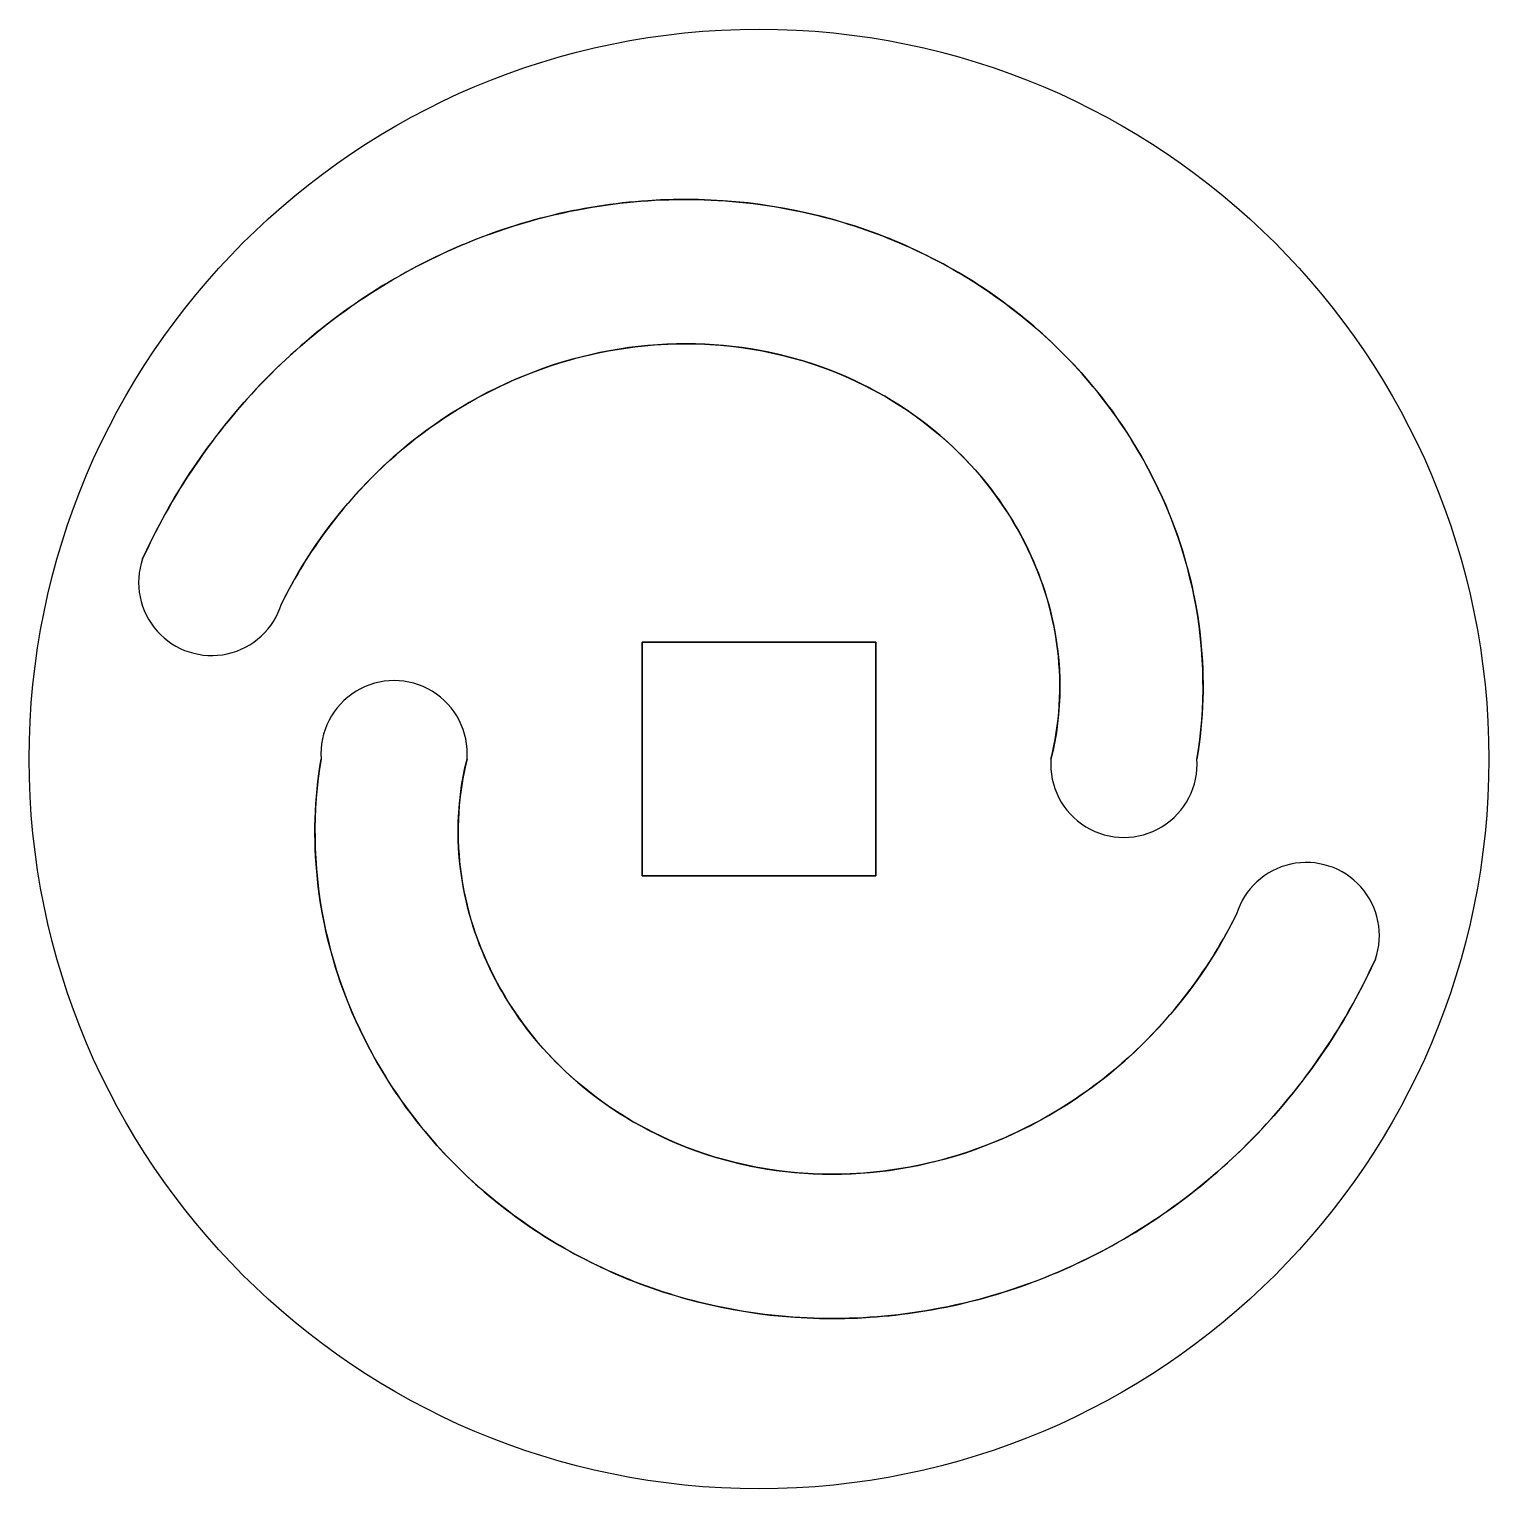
# Model space of a CAD drawing. Header units: millimetres. Extents: x -25 to 25, y -25 to 25.
import ezdxf

# ---------------------------------------------------------------- set-up
doc = ezdxf.new("R2010")
doc.units = ezdxf.units.MM
doc.layers.add('Body', color=7, linetype='CONTINUOUS')

msp = doc.modelspace()

# ---------------------------------------------------------------- linework, layer by layer
at = {"layer": 'Body'}
for p, q in [((-21.1135, 6.86018), (-21.1135, 6.86018, 4)), ((-21.1135, 6.86018), (-21.1135, 6.86018, 4)), ((-16.3582, 5.31509), (-16.3582, 5.31509, 4)), ((-16.3582, 5.31509), (-16.3582, 5.31509, 4)), ((-4, -4), (-4, 4)), ((-4, 4), (4, 4)), ((4, 4, 4), (-4, 4, 4)), ((-4, 4, 4), (-4, -4, 4)), ((-4, -4), (-4, 4)), ((-4, 4), (-4, 4, 4)), ((-4, 4, 4), (-4, -4, 4)), ((-4, 4), (4, 4)), ((4, 4, 4), (-4, 4, 4)), ((-4, 4), (-4, 4, 4)), ((4, 4), (4, -4)), ((4, -4, 4), (4, 4, 4)), ((4, 4), (4, -4)), ((4, -4, 4), (4, 4, 4)), ((4, 4), (4, 4, 4)), ((4, 4), (4, 4, 4)), ((-15, 0), (-15, 0, 4)), ((-15, 0), (-15, 0, 4)), ((10, 0), (10, 0, 4)), ((10, 0), (10, 0, 4)), ((25, 0), (25, 0, 4)), ((25, 0), (25, 0, 4)), ((-10, 0), (-10, 0, 4)), ((-10, 0), (-10, 0, 4)), ((15, 0), (15, 0, 4)), ((15, 0), (15, 0, 4)), ((4, -4), (-4, -4)), ((-4, -4, 4), (4, -4, 4)), ((-4, -4), (-4, -4, 4)), ((4, -4), (-4, -4)), ((-4, -4), (-4, -4, 4)), ((-4, -4, 4), (4, -4, 4)), ((4, -4), (4, -4, 4)), ((4, -4), (4, -4, 4)), ((16.3582, -5.31509), (16.3582, -5.31509, 4)), ((16.3582, -5.31509), (16.3582, -5.31509, 4)), ((21.1135, -6.86018), (21.1135, -6.86018, 4)), ((21.1135, -6.86018), (21.1135, -6.86018, 4))]:
    msp.add_line(p, q, dxfattribs=at)
msp.add_circle((0, 0), 25, dxfattribs=at)
msp.add_circle((0, 0), 25, dxfattribs=at)
msp.add_circle((0, 0), 25, dxfattribs=at)
msp.add_circle((0, 0), 25, dxfattribs=at)
for centre, radius, start, end in [((-18.7499, 6.0442), 2.50042, 160.954, -16.9535), ((-18.7499, 6.0442, 4), 2.50042, 160.954, -16.9535), ((-18.7499, 6.0442), 2.50042, 160.954, -16.9535), ((-18.7499, 6.0442, 4), 2.50042, 160.954, -16.9535), ((-12.5, 0.17842), 2.50636, -4.0821, -175.918), ((-12.5, 0.17842, 4), 2.50636, -4.0821, -175.918), ((-12.5, 0.17842), 2.50636, -4.0821, -175.918), ((-12.5, 0.17842, 4), 2.50636, -4.0821, -175.918), ((12.5, -0.17842), 2.50636, 175.918, 4.0821), ((12.5, -0.17842, 4), 2.50636, 175.918, 4.0821), ((12.5, -0.17842), 2.50636, 175.918, 4.0821), ((12.5, -0.17842, 4), 2.50636, 175.918, 4.0821), ((18.7499, -6.0442), 2.50042, -19.0465, 163.046), ((18.7499, -6.0442, 4), 2.50042, -19.0465, 163.046), ((18.7499, -6.0442), 2.50042, -19.0465, 163.046), ((18.7499, -6.0442, 4), 2.50042, -19.0465, 163.046)]:
    msp.add_arc(centre, radius, start, end, dxfattribs=at)
for points, knots in [([(-21.1135, 6.86018, 4), (-19.621, 10.1383, 4), (-17.3035, 13.0435, 4), (-14.406, 15.1871, 4), (-11.9829, 16.9866, 4), (-9.15804, 18.2484, 4), (-6.19248, 18.8168, 4), (-3.6698, 19.3037, 4), (-1.04853, 19.288, 4), (1.46338, 18.7446, 4), (3.61376, 18.2815, 4), (5.68215, 17.4323, 4), (7.52738, 16.2342, 4), (9.12022, 15.2014, 4), (10.546, 13.9096, 4), (11.7189, 12.4167, 4), (12.7426, 11.1153, 4), (13.5735, 9.66155, 4), (14.165, 8.11498, 4), (15.1518, 5.54672, 4), (15.4639, 2.7145, 4), (15, 0, 4)], [0, 0, 0, 0, 0.203487, 0.203487, 0.203487, 0.374017, 0.374017, 0.374017, 0.519198, 0.519198, 0.519198, 0.643511, 0.643511, 0.643511, 0.750808, 0.750808, 0.750808, 0.844409, 0.844409, 0.844409, 1, 1, 1, 1]), ([(-21.1135, 6.86018, 4), (-19.621, 10.1383, 4), (-17.3035, 13.0435, 4), (-14.406, 15.1871, 4), (-11.9829, 16.9866, 4), (-9.15804, 18.2484, 4), (-6.19248, 18.8168, 4), (-3.6698, 19.3037, 4), (-1.04853, 19.288, 4), (1.46338, 18.7446, 4), (3.61376, 18.2815, 4), (5.68215, 17.4323, 4), (7.52738, 16.2342, 4), (9.12022, 15.2014, 4), (10.546, 13.9096, 4), (11.7189, 12.4167, 4), (12.7426, 11.1153, 4), (13.5735, 9.66155, 4), (14.165, 8.11498, 4), (15.1518, 5.54672, 4), (15.4639, 2.7145, 4), (15, 0, 4)], [0, 0, 0, 0, 0.203487, 0.203487, 0.203487, 0.374017, 0.374017, 0.374017, 0.519198, 0.519198, 0.519198, 0.643511, 0.643511, 0.643511, 0.750808, 0.750808, 0.750808, 0.844409, 0.844409, 0.844409, 1, 1, 1, 1]), ([(15, 0), (15.3008, 1.76679), (15.2849, 3.64171), (14.9172, 5.50326), (14.5513, 7.36444), (13.833, 9.2109), (12.7748, 10.9107), (11.7184, 12.6109), (10.3222, 14.1629), (8.6486, 15.4432), (6.97656, 16.7244), (5.02774, 17.7326), (2.90968, 18.371), (0.79281, 19.011), (-1.49216, 19.2802), (-3.80426, 19.1253), (-6.1158, 18.9724), (-8.45298, 18.3948), (-10.659, 17.3939), (-12.8651, 16.395), (-14.9385, 14.9726), (-16.7273, 13.1867), (-18.517, 11.4027), (-20.0206, 9.25572), (-21.1135, 6.86018)], [0, 0, 0, 0, 0.374883, 0.374883, 0.374883, 0.749766, 0.749766, 0.749766, 1.12465, 1.12465, 1.12465, 1.49953, 1.49953, 1.49953, 1.87441, 1.87441, 1.87441, 2.2493, 2.2493, 2.2493, 2.62418, 2.62418, 2.62418, 2.99906, 2.99906, 2.99906, 2.99906]), ([(15, 0), (15.3008, 1.76679), (15.2849, 3.64171), (14.9172, 5.50326), (14.5513, 7.36444), (13.833, 9.2109), (12.7748, 10.9107), (11.7184, 12.6109), (10.3222, 14.1629), (8.6486, 15.4432), (6.97656, 16.7244), (5.02774, 17.7326), (2.90968, 18.371), (0.79281, 19.011), (-1.49216, 19.2802), (-3.80426, 19.1253), (-6.1158, 18.9724), (-8.45298, 18.3948), (-10.659, 17.3939), (-12.8651, 16.395), (-14.9385, 14.9726), (-16.7273, 13.1867), (-18.517, 11.4027), (-20.0206, 9.25572), (-21.1135, 6.86018)], [0, 0, 0, 0, 0.374883, 0.374883, 0.374883, 0.749766, 0.749766, 0.749766, 1.12465, 1.12465, 1.12465, 1.49953, 1.49953, 1.49953, 1.87441, 1.87441, 1.87441, 2.2493, 2.2493, 2.2493, 2.62418, 2.62418, 2.62418, 2.99906, 2.99906, 2.99906, 2.99906]), ([(-16.3582, 5.31509, 4), (-14.9646, 8.13186, 4), (-12.7613, 10.5538, 4), (-10.0458, 12.1433, 4), (-7.94905, 13.3774, 4), (-5.55291, 14.1095, 4), (-3.12052, 14.2118, 4), (-1.19989, 14.2955, 4), (0.7399, 13.9862, 4), (2.52937, 13.2821, 4), (3.97852, 12.7135, 4), (5.32767, 11.8866, 4), (6.47932, 10.839, 4), (8.21226, 9.26975, 4), (9.49017, 7.18622, 4), (10.0228, 4.90622, 4), (10.4021, 3.29921, 4), (10.4087, 1.60044, 4), (10, 0, 4)], [0, 0, 0, 0, 0.240735, 0.240735, 0.240735, 0.42715, 0.42715, 0.42715, 0.574489, 0.574489, 0.574489, 0.693838, 0.693838, 0.693838, 0.873229, 0.873229, 0.873229, 1, 1, 1, 1]), ([(-16.3582, 5.31509, 4), (-14.9646, 8.13186, 4), (-12.7613, 10.5538, 4), (-10.0458, 12.1433, 4), (-7.94905, 13.3774, 4), (-5.55291, 14.1095, 4), (-3.12052, 14.2118, 4), (-1.19989, 14.2955, 4), (0.7399, 13.9862, 4), (2.52937, 13.2821, 4), (3.97852, 12.7135, 4), (5.32767, 11.8866, 4), (6.47932, 10.839, 4), (8.21226, 9.26975, 4), (9.49017, 7.18622, 4), (10.0228, 4.90622, 4), (10.4021, 3.29921, 4), (10.4087, 1.60044, 4), (10, 0, 4)], [0, 0, 0, 0, 0.240735, 0.240735, 0.240735, 0.42715, 0.42715, 0.42715, 0.574489, 0.574489, 0.574489, 0.693838, 0.693838, 0.693838, 0.873229, 0.873229, 0.873229, 1, 1, 1, 1]), ([(10, 0), (10.3005, 1.1777), (10.3899, 2.46372), (10.2263, 3.77268), (10.064, 5.08111), (9.6482, 6.41145), (8.97279, 7.66349), (8.29881, 8.91552), (7.36504, 10.088), (6.20549, 11.0807), (5.04732, 12.0739), (3.6637, 12.8861), (2.12751, 13.4326), (0.59243, 13.9802), (-1.09442, 14.2611), (-2.82881, 14.2214), (-4.56254, 14.1832), (-6.34265, 13.8236), (-8.04648, 13.1307), (-9.75026, 12.4394), (-11.3764, 11.4144), (-12.8007, 10.0912), (-14.2255, 8.76971), (-15.4472, 7.15031), (-16.3582, 5.31509)], [0, 0, 0, 0, 0.374883, 0.374883, 0.374883, 0.749766, 0.749766, 0.749766, 1.12465, 1.12465, 1.12465, 1.49953, 1.49953, 1.49953, 1.87441, 1.87441, 1.87441, 2.2493, 2.2493, 2.2493, 2.62418, 2.62418, 2.62418, 2.99906, 2.99906, 2.99906, 2.99906]), ([(10, 0), (10.3005, 1.1777), (10.3899, 2.46372), (10.2263, 3.77268), (10.064, 5.08111), (9.6482, 6.41145), (8.97279, 7.66349), (8.29881, 8.91552), (7.36504, 10.088), (6.20549, 11.0807), (5.04732, 12.0739), (3.6637, 12.8861), (2.12751, 13.4326), (0.59243, 13.9802), (-1.09442, 14.2611), (-2.82881, 14.2214), (-4.56254, 14.1832), (-6.34265, 13.8236), (-8.04648, 13.1307), (-9.75026, 12.4394), (-11.3764, 11.4144), (-12.8007, 10.0912), (-14.2255, 8.76971), (-15.4472, 7.15031), (-16.3582, 5.31509)], [0, 0, 0, 0, 0.374883, 0.374883, 0.374883, 0.749766, 0.749766, 0.749766, 1.12465, 1.12465, 1.12465, 1.49953, 1.49953, 1.49953, 1.87441, 1.87441, 1.87441, 2.2493, 2.2493, 2.2493, 2.62418, 2.62418, 2.62418, 2.99906, 2.99906, 2.99906, 2.99906]), ([(21.1135, -6.86018, 4), (19.621, -10.1383, 4), (17.3035, -13.0435, 4), (14.406, -15.1871, 4), (11.9829, -16.9866, 4), (9.15804, -18.2484, 4), (6.19248, -18.8168, 4), (3.6698, -19.3037, 4), (1.04853, -19.288, 4), (-1.46338, -18.7446, 4), (-3.61376, -18.2815, 4), (-5.68215, -17.4323, 4), (-7.52738, -16.2342, 4), (-9.12022, -15.2014, 4), (-10.546, -13.9096, 4), (-11.7189, -12.4167, 4), (-12.7426, -11.1153, 4), (-13.5735, -9.66155, 4), (-14.165, -8.11498, 4), (-15.1518, -5.54672, 4), (-15.4639, -2.7145, 4), (-15, 0, 4)], [0, 0, 0, 0, 0.203487, 0.203487, 0.203487, 0.374017, 0.374017, 0.374017, 0.519198, 0.519198, 0.519198, 0.643511, 0.643511, 0.643511, 0.750808, 0.750808, 0.750808, 0.844409, 0.844409, 0.844409, 1, 1, 1, 1]), ([(21.1135, -6.86018, 4), (19.621, -10.1383, 4), (17.3035, -13.0435, 4), (14.406, -15.1871, 4), (11.9829, -16.9866, 4), (9.15804, -18.2484, 4), (6.19248, -18.8168, 4), (3.6698, -19.3037, 4), (1.04853, -19.288, 4), (-1.46338, -18.7446, 4), (-3.61376, -18.2815, 4), (-5.68215, -17.4323, 4), (-7.52738, -16.2342, 4), (-9.12022, -15.2014, 4), (-10.546, -13.9096, 4), (-11.7189, -12.4167, 4), (-12.7426, -11.1153, 4), (-13.5735, -9.66155, 4), (-14.165, -8.11498, 4), (-15.1518, -5.54672, 4), (-15.4639, -2.7145, 4), (-15, 0, 4)], [0, 0, 0, 0, 0.203487, 0.203487, 0.203487, 0.374017, 0.374017, 0.374017, 0.519198, 0.519198, 0.519198, 0.643511, 0.643511, 0.643511, 0.750808, 0.750808, 0.750808, 0.844409, 0.844409, 0.844409, 1, 1, 1, 1]), ([(-15, 0), (-15.3008, -1.76679), (-15.2849, -3.64171), (-14.9172, -5.50326), (-14.5513, -7.36444), (-13.833, -9.2109), (-12.7748, -10.9107), (-11.7184, -12.6109), (-10.3222, -14.1629), (-8.6486, -15.4432), (-6.97656, -16.7244), (-5.02774, -17.7326), (-2.90968, -18.371), (-0.79281, -19.011), (1.49216, -19.2802), (3.80426, -19.1253), (6.1158, -18.9724), (8.45298, -18.3948), (10.659, -17.3939), (12.8651, -16.395), (14.9385, -14.9726), (16.7273, -13.1867), (18.517, -11.4027), (20.0206, -9.25572), (21.1135, -6.86018)], [0, 0, 0, 0, 0.374883, 0.374883, 0.374883, 0.749766, 0.749766, 0.749766, 1.12465, 1.12465, 1.12465, 1.49953, 1.49953, 1.49953, 1.87441, 1.87441, 1.87441, 2.2493, 2.2493, 2.2493, 2.62418, 2.62418, 2.62418, 2.99906, 2.99906, 2.99906, 2.99906]), ([(-15, 0), (-15.3008, -1.76679), (-15.2849, -3.64171), (-14.9172, -5.50326), (-14.5513, -7.36444), (-13.833, -9.2109), (-12.7748, -10.9107), (-11.7184, -12.6109), (-10.3222, -14.1629), (-8.6486, -15.4432), (-6.97656, -16.7244), (-5.02774, -17.7326), (-2.90968, -18.371), (-0.79281, -19.011), (1.49216, -19.2802), (3.80426, -19.1253), (6.1158, -18.9724), (8.45298, -18.3948), (10.659, -17.3939), (12.8651, -16.395), (14.9385, -14.9726), (16.7273, -13.1867), (18.517, -11.4027), (20.0206, -9.25572), (21.1135, -6.86018)], [0, 0, 0, 0, 0.374883, 0.374883, 0.374883, 0.749766, 0.749766, 0.749766, 1.12465, 1.12465, 1.12465, 1.49953, 1.49953, 1.49953, 1.87441, 1.87441, 1.87441, 2.2493, 2.2493, 2.2493, 2.62418, 2.62418, 2.62418, 2.99906, 2.99906, 2.99906, 2.99906]), ([(-10, 0), (-10.3005, -1.1777), (-10.3899, -2.46372), (-10.2263, -3.77268), (-10.064, -5.08111), (-9.6482, -6.41145), (-8.97279, -7.66349), (-8.29881, -8.91552), (-7.36504, -10.088), (-6.20549, -11.0807), (-5.04732, -12.0739), (-3.6637, -12.8861), (-2.12751, -13.4326), (-0.59243, -13.9802), (1.09442, -14.2611), (2.82881, -14.2214), (4.56254, -14.1832), (6.34265, -13.8236), (8.04648, -13.1307), (9.75026, -12.4394), (11.3764, -11.4144), (12.8007, -10.0912), (14.2255, -8.76971), (15.4472, -7.15031), (16.3582, -5.31509)], [0, 0, 0, 0, 0.374883, 0.374883, 0.374883, 0.749766, 0.749766, 0.749766, 1.12465, 1.12465, 1.12465, 1.49953, 1.49953, 1.49953, 1.87441, 1.87441, 1.87441, 2.2493, 2.2493, 2.2493, 2.62418, 2.62418, 2.62418, 2.99906, 2.99906, 2.99906, 2.99906]), ([(-10, 0), (-10.3005, -1.1777), (-10.3899, -2.46372), (-10.2263, -3.77268), (-10.064, -5.08111), (-9.6482, -6.41145), (-8.97279, -7.66349), (-8.29881, -8.91552), (-7.36504, -10.088), (-6.20549, -11.0807), (-5.04732, -12.0739), (-3.6637, -12.8861), (-2.12751, -13.4326), (-0.59243, -13.9802), (1.09442, -14.2611), (2.82881, -14.2214), (4.56254, -14.1832), (6.34265, -13.8236), (8.04648, -13.1307), (9.75026, -12.4394), (11.3764, -11.4144), (12.8007, -10.0912), (14.2255, -8.76971), (15.4472, -7.15031), (16.3582, -5.31509)], [0, 0, 0, 0, 0.374883, 0.374883, 0.374883, 0.749766, 0.749766, 0.749766, 1.12465, 1.12465, 1.12465, 1.49953, 1.49953, 1.49953, 1.87441, 1.87441, 1.87441, 2.2493, 2.2493, 2.2493, 2.62418, 2.62418, 2.62418, 2.99906, 2.99906, 2.99906, 2.99906]), ([(16.3582, -5.31509, 4), (14.9646, -8.13186, 4), (12.7613, -10.5538, 4), (10.0458, -12.1433, 4), (7.94905, -13.3774, 4), (5.55291, -14.1095, 4), (3.12052, -14.2118, 4), (1.19989, -14.2955, 4), (-0.7399, -13.9862, 4), (-2.52937, -13.2821, 4), (-3.97852, -12.7135, 4), (-5.32767, -11.8866, 4), (-6.47932, -10.839, 4), (-8.21226, -9.26975, 4), (-9.49017, -7.18622, 4), (-10.0228, -4.90622, 4), (-10.4021, -3.29921, 4), (-10.4087, -1.60044, 4), (-10, 0, 4)], [0, 0, 0, 0, 0.240735, 0.240735, 0.240735, 0.42715, 0.42715, 0.42715, 0.574489, 0.574489, 0.574489, 0.693838, 0.693838, 0.693838, 0.873229, 0.873229, 0.873229, 1, 1, 1, 1]), ([(16.3582, -5.31509, 4), (14.9646, -8.13186, 4), (12.7613, -10.5538, 4), (10.0458, -12.1433, 4), (7.94905, -13.3774, 4), (5.55291, -14.1095, 4), (3.12052, -14.2118, 4), (1.19989, -14.2955, 4), (-0.7399, -13.9862, 4), (-2.52937, -13.2821, 4), (-3.97852, -12.7135, 4), (-5.32767, -11.8866, 4), (-6.47932, -10.839, 4), (-8.21226, -9.26975, 4), (-9.49017, -7.18622, 4), (-10.0228, -4.90622, 4), (-10.4021, -3.29921, 4), (-10.4087, -1.60044, 4), (-10, 0, 4)], [0, 0, 0, 0, 0.240735, 0.240735, 0.240735, 0.42715, 0.42715, 0.42715, 0.574489, 0.574489, 0.574489, 0.693838, 0.693838, 0.693838, 0.873229, 0.873229, 0.873229, 1, 1, 1, 1])]:
    msp.add_open_spline(points, degree=3, knots=knots, dxfattribs=at)

doc.saveas('drawing.dxf')
